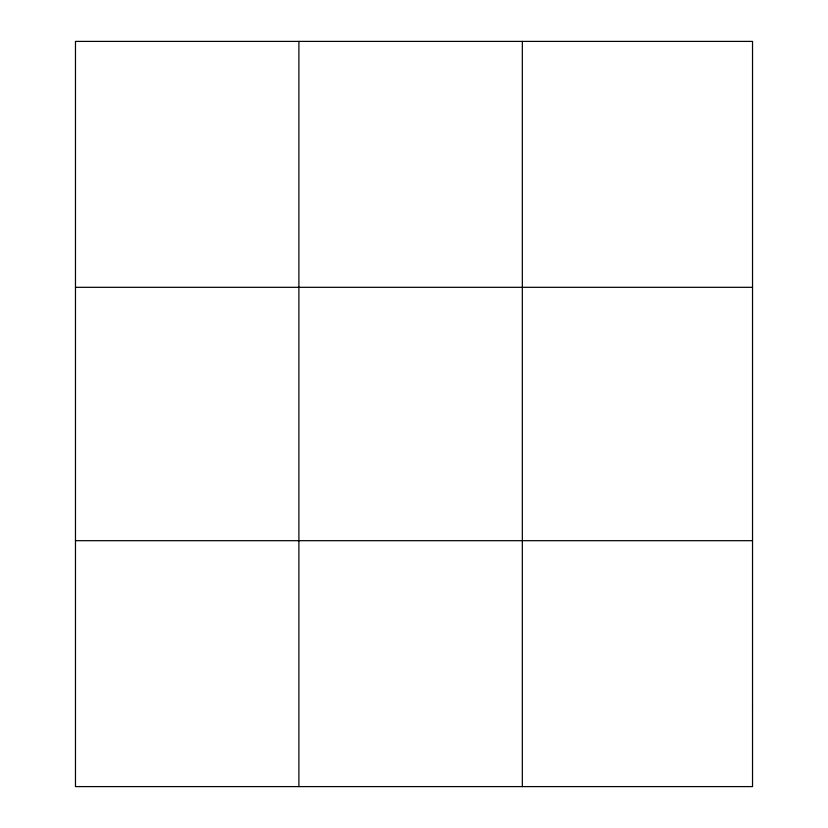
<?xml version="1.0" encoding="UTF-8"?>
<svg xmlns="http://www.w3.org/2000/svg" width="828" height="828" viewBox="0 0 828 828"><rect width="100%" height="100%" fill="white"/><g stroke="black" fill="none" stroke-linecap="round" stroke-linejoin="round"><path stroke-width="1.24" d="M298.898 41.4L298.898 786.6M522.333 41.4L522.333 786.6M75.472 287.316L752.528 287.316M75.472 540.684L752.528 540.684M752.528 704.628L752.528 786.6L75.472 786.6L75.472 41.4L752.528 41.4L752.528 704.628"/></g></svg>
